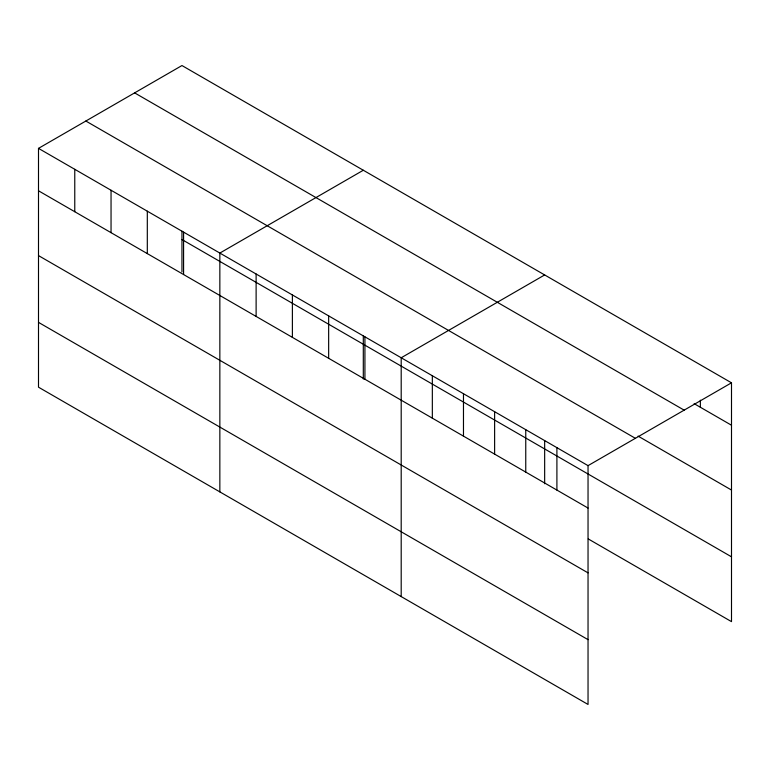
<?xml version="1.0" encoding="UTF-8"?>
<svg xmlns="http://www.w3.org/2000/svg" width="770" height="770" viewBox="0 0 770 770"><rect width="100%" height="100%" fill="white"/><g stroke="black" fill="none" stroke-linecap="round" stroke-linejoin="round"><path stroke-width="1.16" d="M38.5 148.369L588.039 465.638L588.039 704.454L38.5 387.185L38.5 148.369L181.961 65.546L731.5 382.815L731.5 621.631L588.251 538.933M363.305 170.247L219.845 253.07L219.845 491.886M544.659 274.948L401.199 357.771L401.199 596.586M588.039 465.638L731.5 382.815M694.136 403.663L731.5 425.233M134.615 92.872L684.155 410.15M638.08 436.109L731.5 490.047M85.845 121.034L635.385 438.313M181.961 239.547L731.5 556.816M38.5 190.787L588.039 508.056M38.5 255.602L588.039 572.87M38.5 322.37L588.039 639.649M700.363 400.188L700.363 407.253M556.903 447.659L556.903 490.076M544.659 440.604L544.659 483.753M525.756 429.689L525.756 472.097M494.619 411.709L494.619 454.127M463.473 393.73L463.473 436.147M432.336 375.75L432.336 418.168M364.922 336.827L364.922 379.244M363.305 335.903L363.305 379.052M328.655 315.892L328.655 358.31M292.388 294.949L292.388 337.366M256.121 274.005L256.121 316.422M183.578 232.126L183.578 274.543M181.961 231.202L181.961 271.954M147.311 211.192L147.311 253.609M111.044 190.248L111.044 232.665M74.767 169.304L74.767 211.721"/></g></svg>
